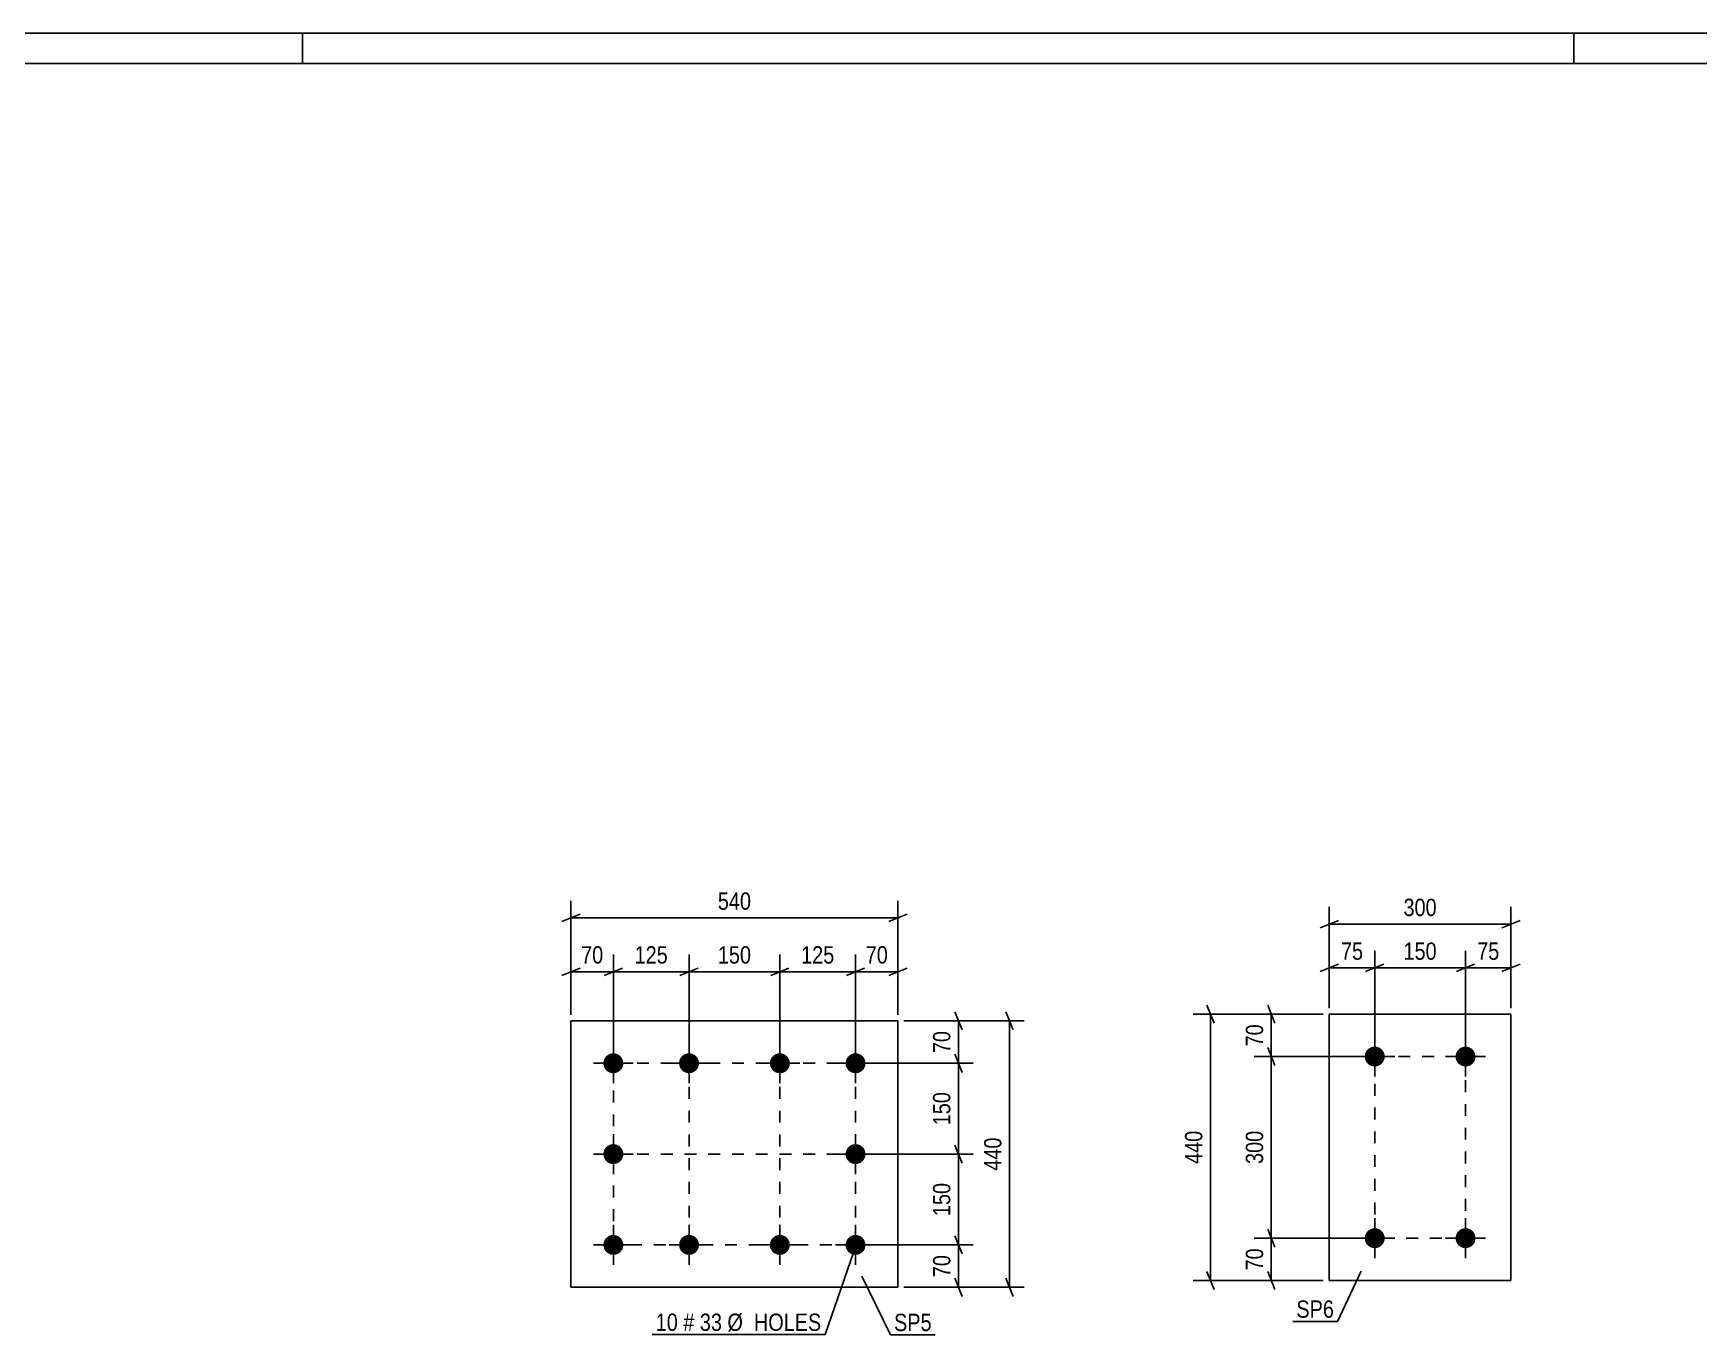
# Model space of a CAD drawing. Header units: millimetres. Extents: x 0 to 1189, y 0 to 841.
# Drawn here: x 724.6 to 999.6, y 626.1 to 841 of the extents above; entities that cross this region are included whole.
import ezdxf

# ---------------------------------------------------------------- set-up
doc = ezdxf.new("R2010")
doc.units = ezdxf.units.MM
doc.linetypes.add('DXK_LINE_DOT2', pattern=[3.9198, 1.9599, -1.9599])
doc.styles.add('Arial Narrow', font='ARIALN.TTF', dxfattribs={"height": 0.2})

# ---------------------------------------------------------------- blocks, each defined once
blk = doc.blocks.new('Unknown-717048625-1133')
at = {"color": 5, "linetype": 'Continuous'}
for p, q in [((1189, 841), (0, 841)), ((769, 836), (769, 841)), ((979, 836), (979, 841)), ((1184, 836), (5, 836))]:
    blk.add_line(p, q, dxfattribs=at)
blk = doc.blocks.new('Bolt-717048625-6589 - 6555')
at = {"linetype": 'Continuous'}
for points in [[(946.1, 673.66, -1), (946.1, 670.36, -1)], [(961.1, 673.66, -1), (961.1, 670.36, -1)], [(946.1, 643.66, -1), (946.1, 640.36, -1)], [(961.1, 643.66, -1), (961.1, 640.36, -1)]]:
    blk.add_hatch(color=1, dxfattribs=at).paths.add_polyline_path(points)
at = {"color": 1, "linetype": 'Continuous'}
for p, q in [((946.1, 675.31), (946.1, 668.71)), ((961.1, 675.31), (961.1, 668.71)), ((942.8, 672.01), (949.4, 672.01)), ((957.8, 672.01), (964.4, 672.01)), ((946.1, 645.31), (946.1, 638.71)), ((961.1, 645.31), (961.1, 638.71)), ((942.8, 642.01), (949.4, 642.01)), ((957.8, 642.01), (964.4, 642.01))]:
    blk.add_line(p, q, dxfattribs=at)
blk = doc.blocks.new('Part-717048625-6594 - 6555')
at = {"color": 2, "linetype": 'Continuous'}
for p, q in [((938.6, 635.01), (938.6, 679.01)), ((938.6, 679.01), (968.6, 679.01)), ((968.6, 679.01), (968.6, 635.01)), ((968.6, 635.01), (938.6, 635.01))]:
    blk.add_line(p, q, dxfattribs=at)
blk = doc.blocks.new('Bolt-717048625-6732 - 6698')
at = {"linetype": 'Continuous'}
for points in [[(820.36, 672.55, -1), (820.36, 669.25, -1)], [(832.86, 672.55, -1), (832.86, 669.25, -1)], [(847.86, 672.55, -1), (847.86, 669.25, -1)], [(860.36, 672.55, -1), (860.36, 669.25, -1)], [(820.36, 657.55, -1), (820.36, 654.25, -1)], [(860.36, 657.55, -1), (860.36, 654.25, -1)], [(820.36, 642.55, -1), (820.36, 639.25, -1)], [(832.86, 642.55, -1), (832.86, 639.25, -1)], [(847.86, 642.55, -1), (847.86, 639.25, -1)], [(860.36, 642.55, -1), (860.36, 639.25, -1)]]:
    blk.add_hatch(color=1, dxfattribs=at).paths.add_polyline_path(points)
at = {"color": 1, "linetype": 'Continuous'}
for p, q in [((820.36, 674.2), (820.36, 667.6)), ((832.86, 674.2), (832.86, 667.6)), ((847.86, 674.2), (847.86, 667.6)), ((860.36, 674.2), (860.36, 667.6)), ((817.06, 670.9), (823.66, 670.9)), ((829.56, 670.9), (836.16, 670.9)), ((844.56, 670.9), (851.16, 670.9)), ((857.06, 670.9), (863.66, 670.9)), ((820.36, 659.2), (820.36, 652.6)), ((860.36, 659.2), (860.36, 652.6)), ((817.06, 655.9), (823.66, 655.9)), ((857.06, 655.9), (863.66, 655.9)), ((820.36, 644.2), (820.36, 637.6)), ((832.86, 644.2), (832.86, 637.6)), ((847.86, 644.2), (847.86, 637.6)), ((860.36, 644.2), (860.36, 637.6)), ((817.06, 640.9), (823.66, 640.9)), ((829.56, 640.9), (836.16, 640.9)), ((844.56, 640.9), (851.16, 640.9)), ((857.06, 640.9), (863.66, 640.9))]:
    blk.add_line(p, q, dxfattribs=at)
blk = doc.blocks.new('Part-717048625-6737 - 6698')
at = {"color": 2, "linetype": 'Continuous'}
for p, q in [((813.36, 633.9), (813.36, 677.9)), ((813.36, 677.9), (867.36, 677.9)), ((867.36, 677.9), (867.36, 633.9)), ((867.36, 633.9), (813.36, 633.9))]:
    blk.add_line(p, q, dxfattribs=at)
blk = doc.blocks.new('Rectangle-717048625-6684 - 6555')
at = {"color": 1, "linetype": 'DXK_LINE_DOT2'}
blk.add_lwpolyline([(946.1, 672.01), (961.1, 672.01), (961.1, 642.01), (946.1, 642.01), (946.1, 672.01)], close=True, dxfattribs=at)
blk = doc.blocks.new('Rectangle-717048625-6833 - 6698')
at = {"color": 1, "linetype": 'DXK_LINE_DOT2'}
blk.add_lwpolyline([(820.36, 670.9), (860.36, 670.9), (860.36, 640.9), (820.36, 640.9), (820.36, 670.9)], close=True, dxfattribs=at)
blk = doc.blocks.new('Line-717048625-6826 - 6698')
at = {"color": 1, "linetype": 'DXK_LINE_DOT2'}
blk.add_line((820.36, 655.9), (860.36, 655.9), dxfattribs=at)
blk = doc.blocks.new('Line-717048625-6819 - 6698')
at = {"color": 1, "linetype": 'DXK_LINE_DOT2'}
blk.add_line((832.86, 670.9), (832.86, 640.9), dxfattribs=at)
blk = doc.blocks.new('Line-717048625-6812 - 6698')
at = {"color": 1, "linetype": 'DXK_LINE_DOT2'}
blk.add_line((847.86, 670.9), (847.86, 640.9), dxfattribs=at)
blk = doc.blocks.new('StraightDimension-717048625-6612 - 6555')
at = {"color": 7, "linetype": 'Continuous'}
for p, q in [((938.6, 680.01), (938.6, 689.49)), ((946.1, 673.01), (946.1, 689.49)), ((937.1, 686.04), (940.1, 687.24)), ((938.6, 686.64), (946.1, 686.64)), ((947.6, 687.24), (944.6, 686.04))]:
    blk.add_line(p, q, dxfattribs=at)
at = {"color": 0}
blk.add_wipeout([(944.77, 687.39), (944.77, 691.59), (939.92, 691.59), (939.92, 687.39)], dxfattribs=at)
at = {"color": 3, "style": 'Arial Narrow'}
blk.add_text('75', height=2.863, dxfattribs=at).set_placement((940.52, 687.99))
blk = doc.blocks.new('StraightDimension-717048625-6622 - 6555')
at = {"color": 7, "linetype": 'Continuous'}
for p, q in [((946.1, 673.01), (946.1, 689.49)), ((961.1, 673.01), (961.1, 689.49)), ((947.6, 687.24), (944.6, 686.04)), ((946.1, 686.64), (961.1, 686.64)), ((959.6, 686.04), (962.6, 687.24))]:
    blk.add_line(p, q, dxfattribs=at)
at = {"color": 0}
blk.add_wipeout([(956.94, 687.39), (956.94, 691.59), (950.25, 691.59), (950.25, 687.39)], dxfattribs=at)
at = {"color": 3, "style": 'Arial Narrow'}
blk.add_text('150', height=2.863, dxfattribs=at).set_placement((950.85, 687.99))
blk = doc.blocks.new('StraightDimension-717048625-6654 - 6555')
at = {"color": 7, "linetype": 'Continuous'}
for p, q in [((945.1, 642.01), (926.17, 642.01)), ((928.42, 643.51), (929.62, 640.51)), ((929.02, 635.01), (929.02, 642.01)), ((929.62, 633.51), (928.42, 636.51)), ((937.6, 635.01), (926.17, 635.01))]:
    blk.add_line(p, q, dxfattribs=at)
at = {"color": 0}
blk.add_wipeout([(928.27, 640.94), (924.07, 640.94), (924.07, 636.08), (928.27, 636.08)], dxfattribs=at)
at = {"color": 3, "style": 'Arial Narrow'}
blk.add_text('70', height=2.863, rotation=90.0002, dxfattribs=at).set_placement((927.67, 636.68))
blk = doc.blocks.new('StraightDimension-717048625-6601 - 6555')
at = {"color": 7, "linetype": 'Continuous'}
for p, q in [((938.6, 680.01), (938.6, 696.71)), ((968.6, 680.01), (968.6, 696.71)), ((940.1, 694.46), (937.1, 693.26)), ((938.6, 693.86), (968.6, 693.86)), ((967.1, 693.26), (970.1, 694.46))]:
    blk.add_line(p, q, dxfattribs=at)
at = {"color": 0}
blk.add_wipeout([(956.94, 694.61), (956.94, 698.81), (950.25, 698.81), (950.25, 694.61)], dxfattribs=at)
at = {"color": 3, "style": 'Arial Narrow'}
blk.add_text('300', height=2.863, dxfattribs=at).set_placement((950.85, 695.21))
blk = doc.blocks.new('StraightDimension-717048625-6632 - 6555')
at = {"color": 7, "linetype": 'Continuous'}
for p, q in [((961.1, 673.01), (961.1, 689.49)), ((968.6, 680.01), (968.6, 689.49)), ((959.6, 686.04), (962.6, 687.24)), ((961.1, 686.64), (968.6, 686.64)), ((970.1, 687.24), (967.1, 686.04))]:
    blk.add_line(p, q, dxfattribs=at)
at = {"color": 0}
blk.add_wipeout([(967.27, 687.39), (967.27, 691.59), (962.42, 691.59), (962.42, 687.39)], dxfattribs=at)
at = {"color": 3, "style": 'Arial Narrow'}
blk.add_text('75', height=2.863, dxfattribs=at).set_placement((963.02, 687.99))
blk = doc.blocks.new('StraightDimension-717048625-6643 - 6555')
at = {"color": 7, "linetype": 'Continuous'}
for p, q in [((919.58, 677.51), (918.38, 680.51)), ((937.6, 679.01), (916.13, 679.01)), ((918.98, 635.01), (918.98, 679.01)), ((918.38, 636.51), (919.58, 633.51)), ((937.6, 635.01), (916.13, 635.01))]:
    blk.add_line(p, q, dxfattribs=at)
at = {"color": 0}
blk.add_wipeout([(918.23, 660.35), (914.03, 660.35), (914.03, 653.67), (918.23, 653.67)], dxfattribs=at)
at = {"color": 3, "style": 'Arial Narrow'}
blk.add_text('440', height=2.863, rotation=90.0002, dxfattribs=at).set_placement((917.63, 654.27))
blk = doc.blocks.new('StraightDimension-717048625-6664 - 6555')
at = {"color": 7, "linetype": 'Continuous'}
for p, q in [((945.1, 672.01), (926.17, 672.01)), ((929.62, 670.51), (928.42, 673.51)), ((929.02, 642.01), (929.02, 672.01)), ((945.1, 642.01), (926.17, 642.01)), ((928.42, 643.51), (929.62, 640.51))]:
    blk.add_line(p, q, dxfattribs=at)
at = {"color": 0}
blk.add_wipeout([(928.27, 660.35), (924.07, 660.35), (924.07, 653.67), (928.27, 653.67)], dxfattribs=at)
at = {"color": 3, "style": 'Arial Narrow'}
blk.add_text('300', height=2.863, rotation=90.0002, dxfattribs=at).set_placement((927.67, 654.27))
blk = doc.blocks.new('StraightDimension-717048625-6674 - 6555')
at = {"color": 7, "linetype": 'Continuous'}
for p, q in [((928.42, 680.51), (929.62, 677.51)), ((937.6, 679.01), (926.17, 679.01)), ((929.02, 672.01), (929.02, 679.01)), ((945.1, 672.01), (926.17, 672.01)), ((929.62, 670.51), (928.42, 673.51))]:
    blk.add_line(p, q, dxfattribs=at)
at = {"color": 0}
blk.add_wipeout([(928.27, 677.94), (924.07, 677.94), (924.07, 673.08), (928.27, 673.08)], dxfattribs=at)
at = {"color": 3, "style": 'Arial Narrow'}
blk.add_text('70', height=2.863, rotation=90.0002, dxfattribs=at).set_placement((927.67, 673.68))
blk = doc.blocks.new('StraightDimension-717048625-6739 - 6698')
at = {"color": 7, "linetype": 'Continuous'}
for p, q in [((861.36, 640.9), (879.76, 640.9)), ((876.76, 642.4), (877.96, 639.4)), ((877.36, 633.9), (877.36, 640.9)), ((877.96, 632.4), (876.76, 635.4)), ((868.36, 633.9), (879.76, 633.9))]:
    blk.add_line(p, q, dxfattribs=at)
at = {"color": 0}
blk.add_wipeout([(876.61, 639.83), (872.41, 639.83), (872.41, 634.97), (876.61, 634.97)], dxfattribs=at)
at = {"color": 3, "style": 'Arial Narrow'}
blk.add_text('70', height=2.863, rotation=90.0002, dxfattribs=at).set_placement((876.01, 635.57))
blk = doc.blocks.new('StraightDimension-717048625-6753 - 6698')
at = {"color": 7, "linetype": 'Continuous'}
for p, q in [((876.76, 679.4), (877.96, 676.4)), ((868.36, 677.9), (879.76, 677.9)), ((877.36, 670.9), (877.36, 677.9)), ((877.96, 669.4), (876.76, 672.4)), ((861.36, 670.9), (879.76, 670.9))]:
    blk.add_line(p, q, dxfattribs=at)
at = {"color": 0}
blk.add_wipeout([(876.61, 676.83), (872.41, 676.83), (872.41, 671.97), (876.61, 671.97)], dxfattribs=at)
at = {"color": 3, "style": 'Arial Narrow'}
blk.add_text('70', height=2.863, rotation=90.0002, dxfattribs=at).set_placement((876.01, 672.57))
blk = doc.blocks.new('StraightDimension-717048625-6764 - 6698')
at = {"color": 7, "linetype": 'Continuous'}
for p, q in [((886.4, 676.4), (885.2, 679.4)), ((868.36, 677.9), (888.2, 677.9)), ((885.8, 633.9), (885.8, 677.9)), ((885.2, 635.4), (886.4, 632.4)), ((868.36, 633.9), (888.2, 633.9))]:
    blk.add_line(p, q, dxfattribs=at)
at = {"color": 0}
blk.add_wipeout([(885.05, 659.24), (880.85, 659.24), (880.85, 652.56), (885.05, 652.56)], dxfattribs=at)
at = {"color": 3, "style": 'Arial Narrow'}
blk.add_text('440', height=2.863, rotation=90.0002, dxfattribs=at).set_placement((884.45, 653.16))
blk = doc.blocks.new('StraightDimension-717048625-9996 - 6698')
at = {"color": 7, "linetype": 'Continuous'}
for p, q in [((832.86, 671.9), (832.86, 688.87)), ((847.86, 671.9), (847.86, 688.87)), ((834.36, 686.62), (831.36, 685.42)), ((832.86, 686.02), (847.86, 686.02)), ((846.36, 685.42), (849.36, 686.62))]:
    blk.add_line(p, q, dxfattribs=at)
at = {"color": 0}
blk.add_wipeout([(843.71, 686.77), (843.71, 690.97), (837.02, 690.97), (837.02, 686.77)], dxfattribs=at)
at = {"color": 3, "style": 'Arial Narrow'}
blk.add_text('150', height=2.863, dxfattribs=at).set_placement((837.62, 687.37))
blk = doc.blocks.new('StraightDimension-717048625-6775 - 6698')
at = {"color": 7, "linetype": 'Continuous'}
for p, q in [((813.36, 678.9), (813.36, 688.87)), ((820.36, 671.9), (820.36, 688.87)), ((811.86, 685.42), (814.86, 686.62)), ((813.36, 686.02), (820.36, 686.02)), ((821.86, 686.62), (818.86, 685.42))]:
    blk.add_line(p, q, dxfattribs=at)
at = {"color": 0}
blk.add_wipeout([(819.29, 686.77), (819.29, 690.97), (814.44, 690.97), (814.44, 686.77)], dxfattribs=at)
at = {"color": 3, "style": 'Arial Narrow'}
blk.add_text('70', height=2.863, dxfattribs=at).set_placement((815.04, 687.37))
blk = doc.blocks.new('StraightDimension-717048625-6791 - 6698')
at = {"color": 7, "linetype": 'Continuous'}
for p, q in [((860.36, 671.9), (860.36, 688.87)), ((867.36, 678.9), (867.36, 688.87)), ((858.86, 685.42), (861.86, 686.62)), ((860.36, 686.02), (867.36, 686.02)), ((868.86, 686.62), (865.86, 685.42))]:
    blk.add_line(p, q, dxfattribs=at)
at = {"color": 0}
blk.add_wipeout([(866.29, 686.77), (866.29, 690.97), (861.44, 690.97), (861.44, 686.77)], dxfattribs=at)
at = {"color": 3, "style": 'Arial Narrow'}
blk.add_text('70', height=2.863, dxfattribs=at).set_placement((862.04, 687.37))
blk = doc.blocks.new('StraightDimension-717048625-9974 - 6698')
at = {"color": 7, "linetype": 'Continuous'}
for p, q in [((877.96, 669.4), (876.76, 672.4)), ((861.36, 670.9), (879.76, 670.9)), ((877.36, 655.9), (877.36, 670.9)), ((876.76, 657.4), (877.96, 654.4)), ((861.36, 655.9), (879.76, 655.9))]:
    blk.add_line(p, q, dxfattribs=at)
at = {"color": 0}
blk.add_wipeout([(876.61, 666.74), (872.41, 666.74), (872.41, 660.06), (876.61, 660.06)], dxfattribs=at)
at = {"color": 3, "style": 'Arial Narrow'}
blk.add_text('150', height=2.863, rotation=90.0002, dxfattribs=at).set_placement((876.01, 660.66))
blk = doc.blocks.new('StraightDimension-717048625-6802 - 6698')
at = {"color": 7, "linetype": 'Continuous'}
for p, q in [((813.36, 678.9), (813.36, 697.75)), ((867.36, 678.9), (867.36, 697.75)), ((814.86, 695.5), (811.86, 694.3)), ((813.36, 694.9), (867.36, 694.9)), ((865.86, 694.3), (868.86, 695.5))]:
    blk.add_line(p, q, dxfattribs=at)
at = {"color": 0}
blk.add_wipeout([(843.71, 695.65), (843.71, 699.85), (837.02, 699.85), (837.02, 695.65)], dxfattribs=at)
at = {"color": 3, "style": 'Arial Narrow'}
blk.add_text('540', height=2.863, dxfattribs=at).set_placement((837.62, 696.25))
blk = doc.blocks.new('StraightDimension-717048625-9972 - 6698')
at = {"color": 7, "linetype": 'Continuous'}
for p, q in [((877.96, 654.4), (876.76, 657.4)), ((861.36, 655.9), (879.76, 655.9)), ((877.36, 640.9), (877.36, 655.9)), ((861.36, 640.9), (879.76, 640.9)), ((876.76, 642.4), (877.96, 639.4))]:
    blk.add_line(p, q, dxfattribs=at)
at = {"color": 0}
blk.add_wipeout([(876.61, 651.74), (872.41, 651.74), (872.41, 645.06), (876.61, 645.06)], dxfattribs=at)
at = {"color": 3, "style": 'Arial Narrow'}
blk.add_text('150', height=2.863, rotation=90.0002, dxfattribs=at).set_placement((876.01, 645.66))
blk = doc.blocks.new('StraightDimension-717048625-9994 - 6698')
at = {"color": 7, "linetype": 'Continuous'}
for p, q in [((820.36, 671.9), (820.36, 688.87)), ((832.86, 671.9), (832.86, 688.87)), ((818.86, 685.42), (821.86, 686.62)), ((820.36, 686.02), (832.86, 686.02)), ((834.36, 686.62), (831.36, 685.42))]:
    blk.add_line(p, q, dxfattribs=at)
at = {"color": 0}
blk.add_wipeout([(829.96, 686.77), (829.96, 690.97), (823.27, 690.97), (823.27, 686.77)], dxfattribs=at)
at = {"color": 3, "style": 'Arial Narrow'}
blk.add_text('125', height=2.863, dxfattribs=at).set_placement((823.87, 687.37))
blk = doc.blocks.new('StraightDimension-717048625-9998 - 6698')
at = {"color": 7, "linetype": 'Continuous'}
for p, q in [((847.86, 671.9), (847.86, 688.87)), ((860.36, 671.9), (860.36, 688.87)), ((849.36, 686.62), (846.36, 685.42)), ((847.86, 686.02), (860.36, 686.02)), ((858.86, 685.42), (861.86, 686.62))]:
    blk.add_line(p, q, dxfattribs=at)
at = {"color": 0}
blk.add_wipeout([(857.46, 686.77), (857.46, 690.97), (850.77, 690.97), (850.77, 686.77)], dxfattribs=at)
at = {"color": 3, "style": 'Arial Narrow'}
blk.add_text('125', height=2.863, dxfattribs=at).set_placement((851.37, 687.37))
blk = doc.blocks.new('Mark-717048625-6590 - 6555')
at = {"color": 0}
blk.add_wipeout([(939.37, 628.87), (939.37, 631.87), (933.16, 631.87), (933.16, 628.87)], dxfattribs=at)
blk.add_wipeout([(939.37, 628.87), (939.37, 631.87), (933.16, 631.87), (933.16, 628.87)], dxfattribs=at)
at = {"color": 30, "linetype": 'Continuous'}
for p in [(943.85, 636.55), (932.56, 628.27)]:
    blk.add_line(p, (939.97, 628.27), dxfattribs=at)
at = {"color": 3, "style": 'Arial Narrow'}
blk.add_text('SP6', height=2.863, dxfattribs=at).set_placement((933.16, 628.87))
blk = doc.blocks.new('Mark-717048625-6733 - 6698')
at = {"color": 0}
blk.add_wipeout([(872.93, 626.67), (872.93, 629.67), (866.72, 629.67), (866.72, 626.67)], dxfattribs=at)
blk.add_wipeout([(872.93, 626.67), (872.93, 629.67), (866.72, 629.67), (866.72, 626.67)], dxfattribs=at)
at = {"color": 30, "linetype": 'Continuous'}
for p, q in [((861.41, 635.73), (866.12, 626.07)), ((866.12, 626.07), (873.53, 626.07))]:
    blk.add_line(p, q, dxfattribs=at)
at = {"color": 3, "style": 'Arial Narrow'}
blk.add_text('SP5', height=2.863, dxfattribs=at).set_placement((866.72, 626.67))
blk = doc.blocks.new('Mark-717048625-16174 - 6698')
at = {"color": 0}
blk.add_wipeout([(831.02, 626.7), (831.02, 629.7), (827.36, 629.7), (827.36, 626.7)], dxfattribs=at)
blk.add_wipeout([(831.02, 626.7), (831.02, 629.7), (827.36, 629.7), (827.36, 626.7)], dxfattribs=at)
blk.add_wipeout([(833.75, 626.7), (833.75, 629.7), (831.92, 629.7), (831.92, 626.7)], dxfattribs=at)
blk.add_wipeout([(833.75, 626.7), (833.75, 629.7), (831.92, 629.7), (831.92, 626.7)], dxfattribs=at)
at = {"color": 3, "style": 'Arial Narrow'}
blk.add_text('10', height=2.863, dxfattribs=at).set_placement((827.36, 626.7))
at = {"color": 0}
blk.add_wipeout([(838.3, 626.7), (838.3, 629.7), (834.65, 629.7), (834.65, 626.7)], dxfattribs=at)
blk.add_wipeout([(838.3, 626.7), (838.3, 629.7), (834.65, 629.7), (834.65, 626.7)], dxfattribs=at)
at = {"color": 3, "style": 'Arial Narrow'}
blk.add_text('#', height=2.86, dxfattribs=at).set_placement((831.92, 626.7))
at = {"color": 0}
blk.add_wipeout([(854.73, 626.7), (854.73, 629.7), (839.2, 629.7), (839.2, 626.7)], dxfattribs=at)
blk.add_wipeout([(854.73, 626.7), (854.73, 629.7), (839.2, 629.7), (839.2, 626.7)], dxfattribs=at)
at = {"color": 7, "linetype": 'Continuous'}
for p in [(860.57, 641.25), (826.76, 626.1)]:
    blk.add_line(p, (855.33, 626.1), dxfattribs=at)
at = {"color": 3, "style": 'Arial Narrow'}
for s, p in [('33', (834.65, 626.7)), ('Ø  HOLES', (839.2, 626.7))]:
    blk.add_text(s, height=2.863, dxfattribs=at).set_placement(p)

msp = doc.modelspace()

# ---------------------------------------------------------------- block references
for name in ['Unknown-717048625-1133', 'Part-717048625-6737 - 6698', 'Part-717048625-6594 - 6555', 'Bolt-717048625-6732 - 6698', 'Bolt-717048625-6589 - 6555', 'Rectangle-717048625-6684 - 6555', 'Rectangle-717048625-6833 - 6698', 'Line-717048625-6819 - 6698', 'Line-717048625-6812 - 6698', 'Line-717048625-6826 - 6698']:
    msp.add_blockref(name, (0, 0))

# ---------------------------------------------------------------- next in the draw order: block references
for name in ['StraightDimension-717048625-6775 - 6698', 'StraightDimension-717048625-9996 - 6698', 'StraightDimension-717048625-6612 - 6555', 'StraightDimension-717048625-6753 - 6698', 'StraightDimension-717048625-6739 - 6698', 'StraightDimension-717048625-6654 - 6555']:
    msp.add_blockref(name, (0, 0))

# ---------------------------------------------------------------- next in the draw order: block references
for name in ['StraightDimension-717048625-6622 - 6555', 'StraightDimension-717048625-6764 - 6698']:
    msp.add_blockref(name, (0, 0))

# ---------------------------------------------------------------- next in the draw order: block references
for name in ['StraightDimension-717048625-6601 - 6555', 'StraightDimension-717048625-6791 - 6698', 'Mark-717048625-6733 - 6698']:
    msp.add_blockref(name, (0, 0))

# ---------------------------------------------------------------- next in the draw order: block references
for name in ['StraightDimension-717048625-6802 - 6698', 'StraightDimension-717048625-6632 - 6555', 'StraightDimension-717048625-6643 - 6555', 'StraightDimension-717048625-9974 - 6698']:
    msp.add_blockref(name, (0, 0))

# ---------------------------------------------------------------- next in the draw order: block references
for name in ['StraightDimension-717048625-9994 - 6698', 'StraightDimension-717048625-9998 - 6698', 'StraightDimension-717048625-6664 - 6555', 'StraightDimension-717048625-9972 - 6698', 'Mark-717048625-6590 - 6555']:
    msp.add_blockref(name, (0, 0))

# ---------------------------------------------------------------- next in the draw order: block references
for name in ['StraightDimension-717048625-6674 - 6555', 'Mark-717048625-16174 - 6698']:
    msp.add_blockref(name, (0, 0))

doc.saveas('drawing.dxf')
